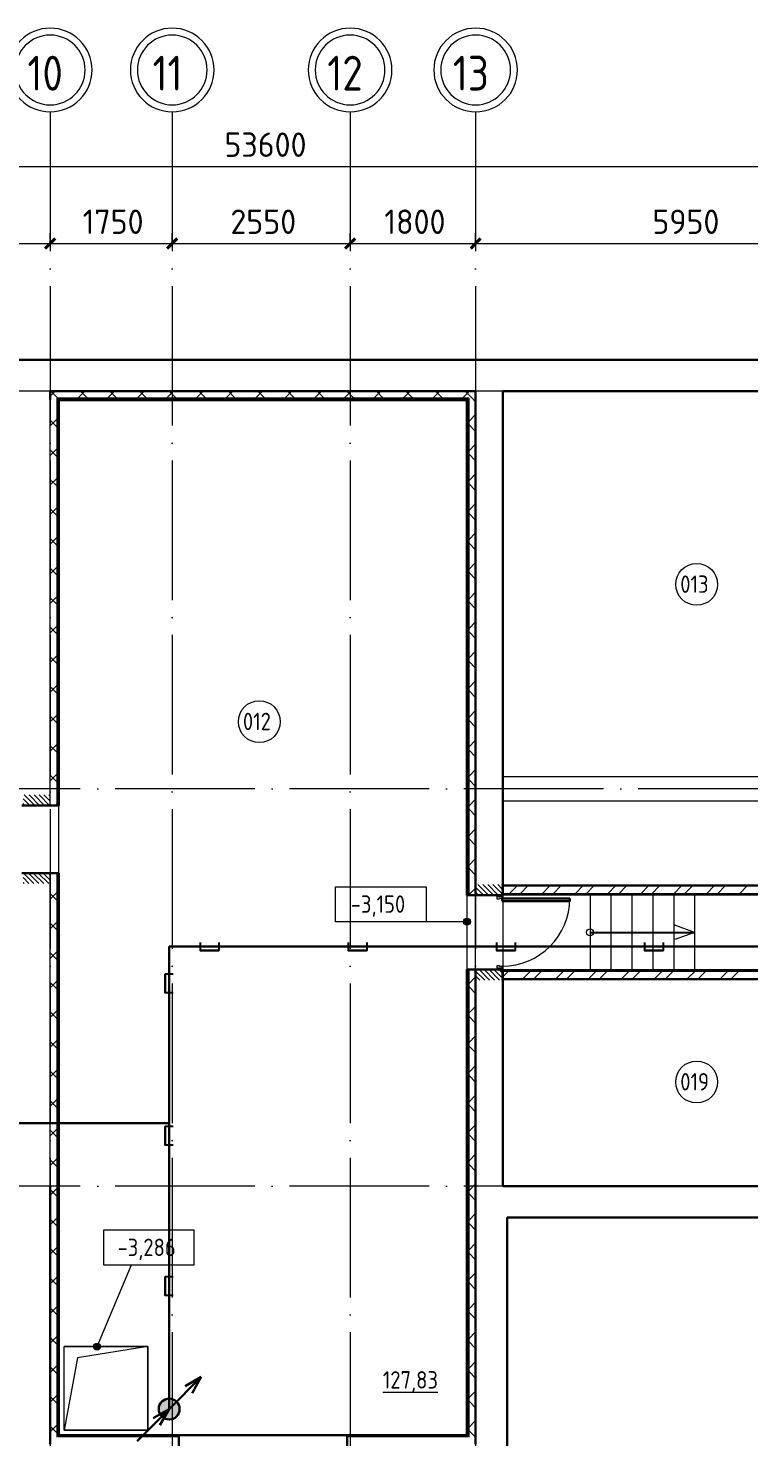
# Model space of a CAD drawing. Header units: millimetres. Extents: x -325553 to 627452, y -28539 to 738858.
# Drawn here: x -208436 to -198103, y 643679 to 663878 of the extents above; entities that cross this region are included whole.
import ezdxf

# ---------------------------------------------------------------- set-up
doc = ezdxf.new("R2010")
doc.units = ezdxf.units.MM
for name, pattern in [('ADSK_Линия сетки', [25, 20, -2.5, 0, -2.5]), ('ADSK_Сверху', [450, 300, -150]), ('ADSK_Штриховая_ш2 п1_5', [4.5, 3, -1.5])]:
    doc.linetypes.add(name, pattern=pattern)
for name, color, linetype, lineweight in [('Provodka', 151, 'Continuous', 30), ('RC-Линии_связи-Адресные', 5, 'Continuous', 30), ('Аннотация', 7, 'Continuous', 18), ('Двери', 252, 'Continuous', 9), ('Лестницы', 252, 'Continuous', 9), ('Линии', 7, 'Continuous', 9), ('Марки помещений', 252, 'Continuous', 20), ('Ограждение', 252, 'Continuous', 9), ('Оси', 252, 'Continuous', 9), ('Отметки', 7, 'Continuous', 9), ('Перекрытие', 252, 'Continuous', 18), ('Размеры', 7, 'Continuous', 9), ('Стены наружные', 7, 'Continuous', 18), ('Стены штриховка', 7, 'Continuous', 9)]:
    doc.layers.add(name, color=color, linetype=linetype, lineweight=lineweight)
doc.layers.add('Узлы', color=7, linetype='Continuous')
doc.styles.add('GOST Common', font='', dxfattribs={"width": 0.9, "height": 500})
doc.styles.add('GOST Common_1', font='', dxfattribs={"height": 250})
doc.styles.add('GOST Common_2', font='', dxfattribs={"width": 0.9, "height": 250})
doc.styles.get('GOST Common').set_extended_font_data('GOST type B')
doc.styles.get('GOST Common_1').set_extended_font_data('GOST type B')
doc.styles.get('GOST Common_2').set_extended_font_data('GOST type B')
pattern_1 = [(0, (-223692.16, 27587), (0, 600), []), (90, (-223692.16, 27587), (-600, 4e-14), [])]
pattern_2 = [(0, (-204731, -798.36), (0, 600), []), (90, (-204731, -798.36), (-600, 4e-14), [])]

# ---------------------------------------------------------------- blocks, each defined once
blk = doc.blocks.new('подвал')
at = {"layer": 'Двери', "lineweight": 18, "true_color": 0x636466}
h = blk.add_hatch(dxfattribs=at)
h.set_pattern_fill('FP_1', color=251, angle=90, style=0, pattern_type=2)
h.set_pattern_definition([(135, (-207511.95, 19536.906), (-35.3553, -35.3553), [])])
h.paths.add_polyline_path([(-207317, 18902), (-207317, 19052), (-207707, 19052), (-207707, 18902)])
h.paths.add_polyline_path([(-207707, 20022), (-207317, 20022), (-207317, 20172), (-207707, 20172)])
h = blk.add_hatch(dxfattribs=at)
h.set_pattern_fill('FP_1', color=251, angle=-90, style=0, pattern_type=2)
h.set_pattern_definition([(315, (-201026.95, 18201.907), (35.3553, 35.3553), [])])
h.paths.add_polyline_path([(-201217, 17517), (-200837, 17517), (-200837, 17667), (-201217, 17667)])
h.paths.add_polyline_path([(-201217, 18737), (-200837, 18737), (-200837, 18887), (-201217, 18887)])
at = {"layer": 'Ограждение', "true_color": 0x636466}
h = blk.add_hatch(dxfattribs=at)
h.set_pattern_fill('FP_27', color=251, style=0, pattern_type=2)
h.set_pattern_definition(pattern_1)
h.paths.add_polyline_path([(-207182, 25827), (-201352, 25827), (-201342, 25837), (-207192, 25837)])
h = blk.add_hatch(dxfattribs=at)
h.set_pattern_fill('FP_27', color=251, style=0, pattern_type=2)
h.set_pattern_definition(pattern_1)
h.paths.add_polyline_path([(-207182, 20037), (-207182, 25827), (-207192, 25837), (-207192, 20037)])
h = blk.add_hatch(dxfattribs=at)
h.set_pattern_fill('FP_27', color=251, style=0, pattern_type=2)
h.set_pattern_definition(pattern_1)
h.paths.add_polyline_path([(-201342, 18752), (-201342, 25837), (-201352, 25827), (-201352, 18752)])
h = blk.add_hatch(dxfattribs=at)
h.set_pattern_fill('FP_29', color=251, style=0, pattern_type=2)
h.set_pattern_definition(pattern_2)
h.paths.add_polyline_path([(-207192, 10987), (-207182, 10997), (-207182, 19037), (-207192, 19037), (-207192, 14079)])
h = blk.add_hatch(dxfattribs=at)
h.set_pattern_fill('FP_22', color=251, style=0, pattern_type=2)
h.set_pattern_definition(pattern_2)
h.paths.add_polyline_path([(-201342, 10987), (-201342, 17652), (-201352, 17652), (-201352, 10997)])
h = blk.add_hatch(dxfattribs=at)
h.set_pattern_fill('FP_28', color=251, style=0, pattern_type=2)
h.set_pattern_definition(pattern_2)
h.paths.add_polyline_path([(-201342, 10987), (-201352, 10997), (-207182, 10997), (-207192, 10987), (-203057, 10987)])
at = {"layer": 'Отметки', "true_color": 0x636466}
h = blk.add_hatch(color=251, dxfattribs=at)
edge = h.paths.add_edge_path()
edge.add_arc((-201342, 18355), 50, 0, 360)
h = blk.add_hatch(color=251, dxfattribs=at)
edge = h.paths.add_edge_path()
edge.add_arc((-206645, 12262), 50, 0, 360)
at = {"color": 251, "lineweight": 18, "true_color": 0x636466}
for p, q in [((-207117, 11062), (-207117, 12262)), ((-207117, 12262), (-205917, 12262)), ((-205917, 12262), (-206924, 12102)), ((-205917, 12262), (-205917, 11062)), ((-206924, 12102), (-207117, 11062)), ((-205917, 11062), (-207117, 11062))]:
    blk.add_line(p, q, dxfattribs=at)
at = {"layer": 'Аннотация', "color": 251, "lineweight": 20, "true_color": 0x636466}
for p, q in [((-203228, 18355), (-203228, 18855)), ((-203228, 18855), (-201928, 18855)), ((-201928, 18855), (-201928, 18355)), ((-201928, 18355), (-203228, 18355)), ((-198077, 18202), (-198359, 18305)), ((-198077, 18202), (-198359, 18099))]:
    blk.add_line(p, q, dxfattribs=at)
at = {"layer": 'Аннотация', "color": 251, "lineweight": 20, "true_color": 0x636466, "extrusion": (0, 0, -1)}
for p, q in [((-205251, 13933), (-206551, 13933)), ((-206551, 13933), (-206551, 13433)), ((-205251, 13433), (-205251, 13933)), ((-206551, 13433), (-205251, 13433))]:
    blk.add_line(p, q, dxfattribs=at)
at = {"layer": 'Аннотация', "color": 251, "lineweight": 20, "true_color": 0x636466}
blk.add_circle((-199577, 18202), 50, dxfattribs=at)
at = {"layer": 'Двери', "color": 251, "linetype": 'ADSK_Штриховая_ш2 п1_5', "true_color": 0x636466}
for p, q in [((-207707, 20022), (-207317, 20022)), ((-207317, 20022), (-207317, 20172)), ((-207317, 19052), (-207707, 19052)), ((-207317, 18902), (-207317, 19052)), ((-201217, 18887), (-201217, 18737)), ((-200837, 18737), (-200837, 18887)), ((-201217, 18737), (-200837, 18737)), ((-200837, 17667), (-201217, 17667)), ((-201217, 17667), (-201217, 17517)), ((-200837, 17517), (-200837, 17667))]:
    blk.add_line(p, q, dxfattribs=at)
at = {"layer": 'Двери', "color": 251, "true_color": 0x636466}
for p, q in [((-200907, 18737), (-200837, 18737)), ((-200907, 18717), (-200907, 18737)), ((-200907, 18677), (-200907, 18717)), ((-200907, 18717), (-200837, 18717)), ((-200837, 18717), (-200907, 18717)), ((-200877, 18677), (-200907, 18677)), ((-200877, 18687), (-200877, 18677)), ((-200837, 18687), (-200877, 18687)), ((-200837, 18737), (-200837, 18717)), ((-200837, 18717), (-200837, 18687)), ((-200907, 17727), (-200877, 17727)), ((-200907, 17687), (-200907, 17727)), ((-200837, 17687), (-200907, 17687)), ((-200907, 17667), (-200907, 17687)), ((-200907, 17687), (-200837, 17687)), ((-200837, 17667), (-200907, 17667)), ((-200877, 17727), (-200877, 17717)), ((-200877, 17717), (-200837, 17717)), ((-200837, 17717), (-200837, 17687)), ((-200837, 17687), (-200837, 17667))]:
    blk.add_line(p, q, dxfattribs=at)
at = {"layer": 'Двери', "color": 251, "lineweight": 30, "true_color": 0x636466}
for p, q in [((-200837, 18687), (-199867, 18687)), ((-200837, 18647), (-200837, 18687)), ((-199867, 18647), (-200837, 18647)), ((-199867, 18687), (-199867, 18647))]:
    blk.add_line(p, q, dxfattribs=at)
at = {"layer": 'Двери', "color": 251, "true_color": 0x636466}
blk.add_arc((-200837, 18687), 970, 270, 0, dxfattribs=at)
at = {"layer": 'Лестницы', "color": 251, "true_color": 0x636466}
for p, q in [((-199577, 18737), (-199577, 17667)), ((-199577, 18737), (-199577, 17667)), ((-199277, 18737), (-199277, 17667)), ((-199277, 18737), (-199277, 17667)), ((-198977, 18737), (-198977, 17667)), ((-198977, 18737), (-198977, 17667)), ((-198677, 18737), (-198677, 17667)), ((-198677, 18737), (-198677, 17667)), ((-198377, 18737), (-198377, 17667)), ((-198377, 18737), (-198377, 17667)), ((-198077, 18737), (-198077, 17667))]:
    blk.add_line(p, q, dxfattribs=at)
at = {"layer": 'Линии', "color": 251, "linetype": 'ADSK_Сверху', "ltscale": 100, "true_color": 0x636466}
for p, q in [((-200827, 20437), (-180362, 20437)), ((-200827, 20087), (-180362, 20087))]:
    blk.add_line(p, q, dxfattribs=at)
at = {"layer": 'Марки помещений', "color": 251, "true_color": 0x636466}
for centre in [(-198048, 23192), (-204319, 21223), (-198048, 16056)]:
    blk.add_circle(centre, 300, dxfattribs=at)
at = {"layer": 'Ограждение', "color": 251, "true_color": 0x636466}
for p, q in [((-207182, 25827), (-207192, 25837)), ((-207192, 25837), (-207182, 25827)), ((-207182, 25827), (-201352, 25827)), ((-207182, 20037), (-207182, 25827)), ((-201342, 25837), (-201352, 25827)), ((-201352, 25827), (-201342, 25837)), ((-201352, 25827), (-201352, 18752)), ((-207182, 20037), (-207192, 20037)), ((-207192, 19037), (-207182, 19037)), ((-207182, 10997), (-207182, 19037)), ((-201342, 18752), (-201352, 18752)), ((-201352, 17652), (-201342, 17652)), ((-201352, 17652), (-201352, 10997)), ((-207192, 10987), (-207182, 10997)), ((-207182, 10997), (-207192, 10987)), ((-201352, 10997), (-207182, 10997)), ((-201342, 10987), (-201352, 10997)), ((-201352, 10997), (-201342, 10987))]:
    blk.add_line(p, q, dxfattribs=at)
at = {"layer": 'Оси', "color": 251, "linetype": 'ADSK_Линия сетки', "ltscale": 100, "true_color": 0x636466}
for p, q in [((-207317, 29968), (-207317, -28468)), ((-205567, 29968), (-205567, -28468)), ((-203017, 29968), (-203017, -28468)), ((-201217, 29968), (-201217, -28468)), ((-174384, 25962), (-244528, 25962)), ((-174384, 20262), (-244528, 20262)), ((-174384, 14562), (-244528, 14562))]:
    blk.add_line(p, q, dxfattribs=at)
at = {"layer": 'Оси', "color": 251, "lineweight": 20, "true_color": 0x636466}
for centre, radius, start, end in [((-207317, 30568), 600, 0, 180), ((-205567, 30568), 600, 0, 180), ((-203017, 30568), 600, 0, 180), ((-201217, 30568), 600, 0, 180), ((-207317, 30568), 500, 0, 180), ((-205567, 30568), 500, 0, 180), ((-203017, 30568), 500, 0, 180), ((-201217, 30568), 500, 0, 180), ((-207317, 30568), 600, 180, 0), ((-207317, 30568), 500, 180, 0), ((-205567, 30568), 600, 180, 0), ((-205567, 30568), 500, 180, 0), ((-203017, 30568), 600, 180, 0), ((-203017, 30568), 500, 180, 0), ((-201217, 30568), 600, 180, 0), ((-201217, 30568), 500, 180, 0)]:
    blk.add_arc(centre, radius, start, end, dxfattribs=at)
at = {"layer": 'Отметки', "color": 251, "lineweight": 20, "true_color": 0x636466}
for p, q in [((-202050, 18355), (-202578, 18355)), ((-201342, 18355), (-202050, 18355)), ((-206645, 12262), (-206152, 13433)), ((-206152, 13433), (-205901, 13433))]:
    blk.add_line(p, q, dxfattribs=at)
at = {"layer": 'Отметки', "color": 251, "true_color": 0x636466}
for centre in [(-201342, 18355), (-206645, 12262)]:
    blk.add_circle(centre, 50, dxfattribs=at)
at = {"layer": 'Перекрытие', "color": 251, "true_color": 0x636466}
for p, q in [((-207192, 19052), (-207192, 20022)), ((-201342, 18737), (-201342, 17667)), ((-198077, 18737), (-198077, 17667)), ((-207117, 11062), (-207117, 12262)), ((-205917, 12262), (-207117, 12262)), ((-205917, 11062), (-205917, 12262)), ((-207117, 11062), (-205917, 11062))]:
    blk.add_line(p, q, dxfattribs=at)
at = {"layer": 'Размеры', "color": 251, "lineweight": 20, "true_color": 0x636466}
for p, q in [((-231217, 29184), (-177317, 29184)), ((-213217, 28080), (-207317, 28080)), ((-207317, 28080), (-207317, 28230)), ((-207317, 28080), (-207317, 28230)), ((-207317, 28080), (-207317, 28030)), ((-207317, 28080), (-205567, 28080)), ((-207317, 28080), (-207317, 28030)), ((-205567, 28080), (-205567, 28230)), ((-205567, 28080), (-205567, 28230)), ((-205567, 28080), (-205567, 28030)), ((-205567, 28080), (-203017, 28080)), ((-205567, 28080), (-205567, 28030)), ((-203017, 28080), (-203017, 28230)), ((-203017, 28080), (-203017, 28230)), ((-203017, 28080), (-203017, 28030)), ((-203017, 28080), (-201217, 28080)), ((-203017, 28080), (-203017, 28030)), ((-201217, 28080), (-201217, 28230)), ((-201217, 28080), (-201217, 28230)), ((-201217, 28080), (-201217, 28030)), ((-201217, 28080), (-195267, 28080)), ((-201217, 28080), (-201217, 28030))]:
    blk.add_line(p, q, dxfattribs=at)
at = {"layer": 'Размеры', "color": 251, "lineweight": 40, "true_color": 0x636466}
for p, q in [((-207317, 28080), (-207388, 28009)), ((-207317, 28080), (-207388, 28009)), ((-207317, 28080), (-207246, 28151)), ((-207317, 28080), (-207246, 28151)), ((-205567, 28080), (-205638, 28009)), ((-205567, 28080), (-205638, 28009)), ((-205567, 28080), (-205496, 28151)), ((-205567, 28080), (-205496, 28151)), ((-203017, 28080), (-203088, 28009)), ((-203017, 28080), (-203088, 28009)), ((-203017, 28080), (-202946, 28151)), ((-203017, 28080), (-202946, 28151)), ((-201217, 28080), (-201288, 28009)), ((-201217, 28080), (-201288, 28009)), ((-201217, 28080), (-201146, 28151)), ((-201217, 28080), (-201146, 28151))]:
    blk.add_line(p, q, dxfattribs=at)
at = {"layer": 'Стены наружные', "color": 251, "lineweight": 30, "true_color": 0x636466}
for p, q in [((-177017, 26412), (-231517, 26412)), ((-207317, 25962), (-201217, 25962)), ((-201217, 25962), (-207317, 25962)), ((-207317, 25962), (-207317, 25837)), ((-201217, 18737), (-201217, 25962)), ((-200827, 25962), (-185477, 25962)), ((-200827, 18737), (-200827, 25962)), ((-207192, 25837), (-201342, 25837)), ((-207192, 20022), (-207192, 25837)), ((-201342, 25837), (-201342, 18737)), ((-207722, 20022), (-207192, 20022)), ((-207192, 19052), (-207722, 19052)), ((-207192, 10987), (-207192, 19052)), ((-191337, 18872), (-200827, 18872)), ((-201342, 18737), (-200837, 18737)), ((-200837, 18737), (-200827, 18737)), ((-200827, 18752), (-191337, 18752)), ((-200837, 17667), (-201342, 17667)), ((-201342, 17667), (-201342, 10987)), ((-201217, 17667), (-201217, 10862)), ((-200827, 17667), (-200837, 17667)), ((-200827, 14562), (-200827, 17667)), ((-190267, 17652), (-200827, 17652)), ((-200827, 17532), (-190267, 17532)), ((-207317, 10862), (-207317, 14562)), ((-184837, 14562), (-200827, 14562)), ((-200767, 10412), (-200767, 14112)), ((-184837, 14112), (-200767, 14112)), ((-205472, 10987), (-207192, 10987)), ((-205472, -5788), (-205472, 10987)), ((-201342, 10987), (-203057, 10987)), ((-203057, 10987), (-203057, -5788))]:
    blk.add_line(p, q, dxfattribs=at)
at = {"layer": 'Стены наружные', "color": 251, "linetype": 'Continuous', "lineweight": 9, "true_color": 0x636466}
for p, q in [((-207317, 25890), (-207245, 25962)), ((-207317, 25890), (-207245, 25962)), ((-207208, 25862), (-207308, 25962)), ((-207208, 25862), (-207308, 25962)), ((-206921, 25862), (-206821, 25962)), ((-206921, 25862), (-206821, 25962)), ((-206784, 25862), (-206884, 25962)), ((-206784, 25862), (-206884, 25962)), ((-206496, 25862), (-206396, 25962)), ((-206496, 25862), (-206396, 25962)), ((-206360, 25862), (-206460, 25962)), ((-206360, 25862), (-206460, 25962)), ((-206072, 25862), (-205972, 25962)), ((-206072, 25862), (-205972, 25962)), ((-205935, 25862), (-206035, 25962)), ((-205935, 25862), (-206035, 25962)), ((-205648, 25862), (-205548, 25962)), ((-205648, 25862), (-205548, 25962)), ((-205511, 25862), (-205611, 25962)), ((-205511, 25862), (-205611, 25962)), ((-205224, 25862), (-205124, 25962)), ((-205224, 25862), (-205124, 25962)), ((-205087, 25862), (-205187, 25962)), ((-205087, 25862), (-205187, 25962)), ((-204799, 25862), (-204699, 25962)), ((-204799, 25862), (-204699, 25962)), ((-204663, 25862), (-204763, 25962)), ((-204663, 25862), (-204763, 25962)), ((-204375, 25862), (-204275, 25962)), ((-204375, 25862), (-204275, 25962)), ((-204238, 25862), (-204338, 25962)), ((-204238, 25862), (-204338, 25962)), ((-203951, 25862), (-203851, 25962)), ((-203951, 25862), (-203851, 25962)), ((-203814, 25862), (-203914, 25962)), ((-203814, 25862), (-203914, 25962)), ((-203527, 25862), (-203427, 25962)), ((-203527, 25862), (-203427, 25962)), ((-203390, 25862), (-203490, 25962)), ((-203390, 25862), (-203490, 25962)), ((-203102, 25862), (-203002, 25962)), ((-203102, 25862), (-203002, 25962)), ((-202966, 25862), (-203066, 25962)), ((-202966, 25862), (-203066, 25962)), ((-202678, 25862), (-202578, 25962)), ((-202678, 25862), (-202578, 25962)), ((-202541, 25862), (-202641, 25962)), ((-202541, 25862), (-202641, 25962)), ((-202254, 25862), (-202154, 25962)), ((-202254, 25862), (-202154, 25962)), ((-202117, 25862), (-202217, 25962)), ((-202117, 25862), (-202217, 25962)), ((-201829, 25862), (-201729, 25962)), ((-201829, 25862), (-201729, 25962)), ((-201693, 25862), (-201793, 25962)), ((-201693, 25862), (-201793, 25962)), ((-201405, 25862), (-201305, 25962)), ((-201405, 25862), (-201305, 25962)), ((-201268, 25862), (-201368, 25962)), ((-201268, 25862), (-201368, 25962)), ((-201217, 25810), (-201268, 25862)), ((-201217, 25810), (-201268, 25862)), ((-207194, 25814), (-207192, 25814)), ((-207194, 25709), (-207192, 25709)), ((-207155, 25839), (-207155, 25837)), ((-207050, 25839), (-207050, 25837)), ((-206945, 25839), (-206945, 25837)), ((-206840, 25839), (-206840, 25837)), ((-206735, 25839), (-206735, 25837)), ((-206630, 25839), (-206630, 25837)), ((-206525, 25839), (-206525, 25837)), ((-206420, 25839), (-206420, 25837)), ((-206315, 25839), (-206315, 25837)), ((-206210, 25839), (-206210, 25837)), ((-206105, 25839), (-206105, 25837)), ((-206000, 25839), (-206000, 25837)), ((-205895, 25839), (-205895, 25837)), ((-205790, 25839), (-205790, 25837)), ((-205685, 25839), (-205685, 25837)), ((-205580, 25839), (-205580, 25837)), ((-205475, 25839), (-205475, 25837)), ((-205370, 25839), (-205370, 25837)), ((-205265, 25839), (-205265, 25837)), ((-205160, 25839), (-205160, 25837)), ((-205055, 25839), (-205055, 25837)), ((-204950, 25839), (-204950, 25837)), ((-204845, 25839), (-204845, 25837)), ((-204740, 25839), (-204740, 25837)), ((-204635, 25839), (-204635, 25837)), ((-204530, 25839), (-204530, 25837)), ((-204425, 25839), (-204425, 25837)), ((-204320, 25839), (-204320, 25837)), ((-204215, 25839), (-204215, 25837)), ((-204110, 25839), (-204110, 25837)), ((-204005, 25839), (-204005, 25837)), ((-203900, 25839), (-203900, 25837)), ((-203795, 25839), (-203795, 25837)), ((-203690, 25839), (-203690, 25837)), ((-203585, 25839), (-203585, 25837)), ((-203480, 25839), (-203480, 25837)), ((-203375, 25839), (-203375, 25837)), ((-203270, 25839), (-203270, 25837)), ((-203165, 25839), (-203165, 25837)), ((-203060, 25839), (-203060, 25837)), ((-202955, 25839), (-202955, 25837)), ((-202850, 25839), (-202850, 25837)), ((-202745, 25839), (-202745, 25837)), ((-202640, 25839), (-202640, 25837)), ((-202535, 25839), (-202535, 25837)), ((-202430, 25839), (-202430, 25837)), ((-202325, 25839), (-202325, 25837)), ((-202220, 25839), (-202220, 25837)), ((-202115, 25839), (-202115, 25837)), ((-202010, 25839), (-202010, 25837)), ((-201905, 25839), (-201905, 25837)), ((-201800, 25839), (-201800, 25837)), ((-201695, 25839), (-201695, 25837)), ((-201590, 25839), (-201590, 25837)), ((-201485, 25839), (-201485, 25837)), ((-201380, 25839), (-201380, 25837)), ((-201340, 25752), (-201342, 25752)), ((-207317, 25466), (-207217, 25566)), ((-207317, 25466), (-207217, 25566)), ((-207217, 25446), (-207317, 25546)), ((-207217, 25446), (-207317, 25546)), ((-207194, 25604), (-207192, 25604)), ((-207194, 25499), (-207192, 25499)), ((-201340, 25647), (-201342, 25647)), ((-201340, 25542), (-201342, 25542)), ((-201317, 25526), (-201217, 25626)), ((-201317, 25526), (-201217, 25626)), ((-201217, 25386), (-201317, 25486)), ((-201217, 25386), (-201317, 25486)), ((-207194, 25394), (-207192, 25394)), ((-207194, 25289), (-207192, 25289)), ((-201340, 25437), (-201342, 25437)), ((-201340, 25332), (-201342, 25332)), ((-207317, 25041), (-207217, 25141)), ((-207317, 25041), (-207217, 25141)), ((-207217, 25022), (-207317, 25122)), ((-207217, 25022), (-207317, 25122)), ((-207194, 25184), (-207192, 25184)), ((-207194, 25079), (-207192, 25079)), ((-201340, 25227), (-201342, 25227)), ((-201340, 25122), (-201342, 25122)), ((-201317, 25102), (-201217, 25202)), ((-201317, 25102), (-201217, 25202)), ((-201217, 24962), (-201317, 25062)), ((-201217, 24962), (-201317, 25062)), ((-207194, 24974), (-207192, 24974)), ((-207194, 24869), (-207192, 24869)), ((-201340, 25017), (-201342, 25017)), ((-201340, 24912), (-201342, 24912)), ((-207317, 24617), (-207217, 24717)), ((-207317, 24617), (-207217, 24717)), ((-207217, 24598), (-207317, 24698)), ((-207217, 24598), (-207317, 24698)), ((-207194, 24764), (-207192, 24764)), ((-207194, 24659), (-207192, 24659)), ((-201340, 24807), (-201342, 24807)), ((-201340, 24702), (-201342, 24702)), ((-201317, 24677), (-201217, 24777)), ((-201317, 24677), (-201217, 24777)), ((-207194, 24554), (-207192, 24554)), ((-207194, 24449), (-207192, 24449)), ((-201340, 24597), (-201342, 24597)), ((-201340, 24492), (-201342, 24492)), ((-201217, 24538), (-201317, 24638)), ((-201217, 24538), (-201317, 24638)), ((-207317, 24193), (-207217, 24293)), ((-207317, 24193), (-207217, 24293)), ((-207217, 24174), (-207317, 24274)), ((-207217, 24174), (-207317, 24274)), ((-207194, 24344), (-207192, 24344)), ((-201340, 24387), (-201342, 24387)), ((-201340, 24282), (-201342, 24282)), ((-201317, 24253), (-201217, 24353)), ((-201317, 24253), (-201217, 24353)), ((-207194, 24239), (-207192, 24239)), ((-207194, 24134), (-207192, 24134)), ((-201340, 24177), (-201342, 24177)), ((-201340, 24072), (-201342, 24072)), ((-201217, 24113), (-201317, 24213)), ((-201217, 24113), (-201317, 24213)), ((-207317, 23769), (-207217, 23869)), ((-207317, 23769), (-207217, 23869)), ((-207217, 23749), (-207317, 23849)), ((-207217, 23749), (-207317, 23849)), ((-207194, 24029), (-207192, 24029)), ((-207194, 23924), (-207192, 23924)), ((-201340, 23967), (-201342, 23967)), ((-201340, 23862), (-201342, 23862)), ((-201317, 23829), (-201217, 23929)), ((-201317, 23829), (-201217, 23929)), ((-207194, 23819), (-207192, 23819)), ((-207194, 23714), (-207192, 23714)), ((-201340, 23757), (-201342, 23757)), ((-201340, 23652), (-201342, 23652)), ((-201217, 23689), (-201317, 23789)), ((-201217, 23689), (-201317, 23789)), ((-207317, 23344), (-207217, 23444)), ((-207317, 23344), (-207217, 23444)), ((-207194, 23609), (-207192, 23609)), ((-207194, 23504), (-207192, 23504)), ((-201340, 23547), (-201342, 23547)), ((-201340, 23442), (-201342, 23442)), ((-201317, 23405), (-201217, 23505)), ((-201317, 23405), (-201217, 23505)), ((-207217, 23325), (-207317, 23425)), ((-207217, 23325), (-207317, 23425)), ((-207194, 23399), (-207192, 23399)), ((-207194, 23294), (-207192, 23294)), ((-201340, 23337), (-201342, 23337)), ((-201340, 23232), (-201342, 23232)), ((-201217, 23265), (-201317, 23365)), ((-201217, 23265), (-201317, 23365)), ((-207194, 23189), (-207192, 23189)), ((-207194, 23084), (-207192, 23084)), ((-201340, 23127), (-201342, 23127)), ((-201317, 22980), (-201217, 23080)), ((-201317, 22980), (-201217, 23080)), ((-207317, 22920), (-207217, 23020)), ((-207317, 22920), (-207217, 23020)), ((-207217, 22901), (-207317, 23001)), ((-207217, 22901), (-207317, 23001)), ((-207194, 22979), (-207192, 22979)), ((-207194, 22874), (-207192, 22874)), ((-201340, 23022), (-201342, 23022)), ((-201340, 22917), (-201342, 22917)), ((-201217, 22841), (-201317, 22941)), ((-201217, 22841), (-201317, 22941)), ((-207194, 22769), (-207192, 22769)), ((-207194, 22664), (-207192, 22664)), ((-201340, 22812), (-201342, 22812)), ((-201340, 22707), (-201342, 22707)), ((-201317, 22556), (-201217, 22656)), ((-201317, 22556), (-201217, 22656)), ((-207317, 22496), (-207217, 22596)), ((-207317, 22496), (-207217, 22596)), ((-207217, 22477), (-207317, 22577)), ((-207217, 22477), (-207317, 22577)), ((-207194, 22559), (-207192, 22559)), ((-207194, 22454), (-207192, 22454)), ((-201340, 22602), (-201342, 22602)), ((-201340, 22497), (-201342, 22497)), ((-201217, 22416), (-201317, 22516)), ((-201217, 22416), (-201317, 22516)), ((-207194, 22349), (-207192, 22349)), ((-207194, 22244), (-207192, 22244)), ((-201340, 22392), (-201342, 22392)), ((-201340, 22287), (-201342, 22287)), ((-201317, 22132), (-201217, 22232)), ((-201317, 22132), (-201217, 22232)), ((-207317, 22072), (-207217, 22172)), ((-207317, 22072), (-207217, 22172)), ((-207217, 22052), (-207317, 22152)), ((-207217, 22052), (-207317, 22152)), ((-207194, 22139), (-207192, 22139)), ((-207194, 22034), (-207192, 22034)), ((-201340, 22182), (-201342, 22182)), ((-201340, 22077), (-201342, 22077)), ((-201217, 21992), (-201317, 22092)), ((-201217, 21992), (-201317, 22092)), ((-207194, 21929), (-207192, 21929)), ((-207194, 21824), (-207192, 21824)), ((-201340, 21972), (-201342, 21972)), ((-201340, 21867), (-201342, 21867)), ((-207317, 21647), (-207217, 21747)), ((-207317, 21647), (-207217, 21747)), ((-207217, 21628), (-207317, 21728)), ((-207217, 21628), (-207317, 21728)), ((-207194, 21719), (-207192, 21719)), ((-207194, 21614), (-207192, 21614)), ((-201340, 21762), (-201342, 21762)), ((-201340, 21657), (-201342, 21657)), ((-201317, 21708), (-201217, 21808)), ((-201317, 21708), (-201217, 21808)), ((-201217, 21568), (-201317, 21668)), ((-201217, 21568), (-201317, 21668)), ((-207194, 21509), (-207192, 21509)), ((-201340, 21552), (-201342, 21552)), ((-201340, 21447), (-201342, 21447)), ((-207317, 21223), (-207217, 21323)), ((-207317, 21223), (-207217, 21323)), ((-207217, 21204), (-207317, 21304)), ((-207217, 21204), (-207317, 21304)), ((-207194, 21404), (-207192, 21404)), ((-207194, 21299), (-207192, 21299)), ((-201340, 21342), (-201342, 21342)), ((-201340, 21237), (-201342, 21237)), ((-201317, 21283), (-201217, 21383)), ((-201317, 21283), (-201217, 21383)), ((-201217, 21143), (-201317, 21243)), ((-201217, 21143), (-201317, 21243)), ((-207194, 21194), (-207192, 21194)), ((-207194, 21089), (-207192, 21089)), ((-201340, 21132), (-201342, 21132)), ((-201340, 21027), (-201342, 21027)), ((-207317, 20799), (-207217, 20899)), ((-207317, 20799), (-207217, 20899)), ((-207217, 20779), (-207317, 20879)), ((-207217, 20779), (-207317, 20879)), ((-207194, 20984), (-207192, 20984)), ((-207194, 20879), (-207192, 20879)), ((-201340, 20922), (-201342, 20922)), ((-201340, 20817), (-201342, 20817)), ((-201317, 20859), (-201217, 20959)), ((-201317, 20859), (-201217, 20959)), ((-201217, 20719), (-201317, 20819)), ((-201217, 20719), (-201317, 20819)), ((-207194, 20774), (-207192, 20774)), ((-207194, 20669), (-207192, 20669)), ((-201340, 20712), (-201342, 20712)), ((-201340, 20607), (-201342, 20607)), ((-207317, 20374), (-207217, 20474)), ((-207317, 20374), (-207217, 20474)), ((-207217, 20355), (-207317, 20455)), ((-207217, 20355), (-207317, 20455)), ((-207194, 20564), (-207192, 20564)), ((-207194, 20459), (-207192, 20459)), ((-201340, 20502), (-201342, 20502)), ((-201317, 20435), (-201217, 20535)), ((-201317, 20435), (-201217, 20535)), ((-207194, 20354), (-207192, 20354)), ((-207194, 20249), (-207192, 20249)), ((-201340, 20397), (-201342, 20397)), ((-201340, 20292), (-201342, 20292)), ((-201217, 20295), (-201317, 20395)), ((-201217, 20295), (-201317, 20395)), ((-207308, 20022), (-207317, 20031)), ((-207308, 20022), (-207317, 20031)), ((-207245, 20022), (-207217, 20050)), ((-207245, 20022), (-207217, 20050)), ((-207194, 20144), (-207192, 20144)), ((-207194, 20039), (-207192, 20039)), ((-201340, 20187), (-201342, 20187)), ((-201340, 20082), (-201342, 20082)), ((-201317, 20010), (-201217, 20110)), ((-201317, 20010), (-201217, 20110)), ((-201340, 19977), (-201342, 19977)), ((-201340, 19872), (-201342, 19872)), ((-201217, 19871), (-201317, 19971)), ((-201217, 19871), (-201317, 19971)), ((-201340, 19767), (-201342, 19767)), ((-201340, 19662), (-201342, 19662)), ((-201317, 19586), (-201217, 19686)), ((-201317, 19586), (-201217, 19686)), ((-201340, 19557), (-201342, 19557)), ((-201340, 19452), (-201342, 19452)), ((-201217, 19446), (-201317, 19546)), ((-201217, 19446), (-201317, 19546)), ((-201340, 19347), (-201342, 19347)), ((-201340, 19242), (-201342, 19242)), ((-201317, 19162), (-201217, 19262)), ((-201317, 19162), (-201217, 19262)), ((-207194, 18989), (-207192, 18989)), ((-201340, 19137), (-201342, 19137)), ((-201340, 19032), (-201342, 19032)), ((-201217, 19022), (-201317, 19122)), ((-201217, 19022), (-201317, 19122)), ((-207194, 18884), (-207192, 18884)), ((-201340, 18927), (-201342, 18927)), ((-201340, 18822), (-201342, 18822)), ((-201317, 18738), (-201217, 18838)), ((-201317, 18738), (-201217, 18838)), ((-200739, 18752), (-200619, 18872)), ((-200582, 18752), (-200462, 18872)), ((-200268, 18752), (-200148, 18872)), ((-200110, 18752), (-199990, 18872)), ((-199796, 18752), (-199676, 18872)), ((-199639, 18752), (-199519, 18872)), ((-199325, 18752), (-199205, 18872)), ((-199167, 18752), (-199047, 18872)), ((-198853, 18752), (-198733, 18872)), ((-198696, 18752), (-198576, 18872)), ((-198382, 18752), (-198262, 18872)), ((-198225, 18752), (-198105, 18872)), ((-197910, 18752), (-197790, 18872)), ((-197753, 18752), (-197633, 18872)), ((-197439, 18752), (-197319, 18872)), ((-207317, 18677), (-207217, 18777)), ((-207317, 18677), (-207217, 18777)), ((-207217, 18658), (-207317, 18758)), ((-207217, 18658), (-207317, 18758)), ((-207194, 18779), (-207192, 18779)), ((-207194, 18674), (-207192, 18674)), ((-207194, 18569), (-207192, 18569)), ((-207194, 18464), (-207192, 18464)), ((-207317, 18253), (-207217, 18353)), ((-207317, 18253), (-207217, 18353)), ((-207217, 18234), (-207317, 18334)), ((-207217, 18234), (-207317, 18334)), ((-207194, 18359), (-207192, 18359)), ((-207194, 18254), (-207192, 18254)), ((-207194, 18149), (-207192, 18149)), ((-207194, 18044), (-207192, 18044)), ((-207317, 17829), (-207217, 17929)), ((-207317, 17829), (-207217, 17929)), ((-207217, 17810), (-207317, 17910)), ((-207217, 17810), (-207317, 17910)), ((-207194, 17939), (-207192, 17939)), ((-207194, 17834), (-207192, 17834)), ((-207194, 17729), (-207192, 17729)), ((-207194, 17624), (-207192, 17624)), ((-200827, 17564), (-200739, 17652)), ((-200545, 17532), (-200425, 17652)), ((-200387, 17532), (-200267, 17652)), ((-200073, 17532), (-199953, 17652)), ((-199916, 17532), (-199796, 17652)), ((-199602, 17532), (-199482, 17652)), ((-199445, 17532), (-199325, 17652)), ((-199130, 17532), (-199010, 17652)), ((-198973, 17532), (-198853, 17652)), ((-198659, 17532), (-198539, 17652)), ((-198502, 17532), (-198382, 17652)), ((-198187, 17532), (-198067, 17652)), ((-198030, 17532), (-197910, 17652)), ((-197716, 17532), (-197596, 17652)), ((-197559, 17532), (-197439, 17652)), ((-207317, 17405), (-207217, 17505)), ((-207317, 17405), (-207217, 17505)), ((-207217, 17385), (-207317, 17485)), ((-207217, 17385), (-207317, 17485)), ((-207194, 17519), (-207192, 17519)), ((-207194, 17414), (-207192, 17414)), ((-201340, 17562), (-201342, 17562)), ((-201340, 17457), (-201342, 17457)), ((-201317, 17465), (-201217, 17565)), ((-201317, 17465), (-201217, 17565)), ((-201217, 17325), (-201317, 17425)), ((-201217, 17325), (-201317, 17425)), ((-207194, 17309), (-207192, 17309)), ((-207194, 17204), (-207192, 17204)), ((-201340, 17352), (-201342, 17352)), ((-201340, 17247), (-201342, 17247)), ((-207317, 16980), (-207217, 17080)), ((-207317, 16980), (-207217, 17080)), ((-207217, 16961), (-207317, 17061)), ((-207217, 16961), (-207317, 17061)), ((-207194, 17099), (-207192, 17099)), ((-207194, 16994), (-207192, 16994)), ((-201340, 17142), (-201342, 17142)), ((-201340, 17037), (-201342, 17037)), ((-201317, 17041), (-201217, 17141)), ((-201317, 17041), (-201217, 17141)), ((-201217, 16901), (-201317, 17001)), ((-201217, 16901), (-201317, 17001)), ((-207194, 16889), (-207192, 16889)), ((-207194, 16784), (-207192, 16784)), ((-201340, 16932), (-201342, 16932)), ((-201340, 16827), (-201342, 16827)), ((-207317, 16556), (-207217, 16656)), ((-207317, 16556), (-207217, 16656)), ((-207217, 16537), (-207317, 16637)), ((-207217, 16537), (-207317, 16637)), ((-207194, 16679), (-207192, 16679)), ((-207194, 16574), (-207192, 16574)), ((-201340, 16722), (-201342, 16722)), ((-201340, 16617), (-201342, 16617)), ((-201317, 16616), (-201217, 16716)), ((-201317, 16616), (-201217, 16716)), ((-201217, 16477), (-201317, 16577)), ((-201217, 16477), (-201317, 16577)), ((-207194, 16469), (-207192, 16469)), ((-207194, 16364), (-207192, 16364)), ((-201340, 16512), (-201342, 16512)), ((-201340, 16407), (-201342, 16407)), ((-207317, 16132), (-207217, 16232)), ((-207317, 16132), (-207217, 16232)), ((-207217, 16113), (-207317, 16213)), ((-207217, 16113), (-207317, 16213)), ((-207194, 16259), (-207192, 16259)), ((-201340, 16302), (-201342, 16302)), ((-201340, 16197), (-201342, 16197)), ((-201317, 16192), (-201217, 16292)), ((-201317, 16192), (-201217, 16292)), ((-207194, 16154), (-207192, 16154)), ((-207194, 16049), (-207192, 16049)), ((-201340, 16092), (-201342, 16092)), ((-201340, 15987), (-201342, 15987)), ((-201217, 16052), (-201317, 16152)), ((-201217, 16052), (-201317, 16152)), ((-207317, 15708), (-207217, 15808)), ((-207317, 15708), (-207217, 15808)), ((-207217, 15688), (-207317, 15788)), ((-207217, 15688), (-207317, 15788)), ((-207194, 15944), (-207192, 15944)), ((-207194, 15839), (-207192, 15839)), ((-201340, 15882), (-201342, 15882)), ((-201340, 15777), (-201342, 15777)), ((-201317, 15768), (-201217, 15868)), ((-201317, 15768), (-201217, 15868)), ((-207194, 15734), (-207192, 15734)), ((-207194, 15629), (-207192, 15629)), ((-201340, 15672), (-201342, 15672)), ((-201340, 15567), (-201342, 15567)), ((-201217, 15628), (-201317, 15728)), ((-201217, 15628), (-201317, 15728)), ((-207317, 15283), (-207217, 15383)), ((-207317, 15283), (-207217, 15383)), ((-207217, 15264), (-207317, 15364)), ((-207217, 15264), (-207317, 15364)), ((-207194, 15524), (-207192, 15524)), ((-207194, 15419), (-207192, 15419)), ((-201340, 15462), (-201342, 15462)), ((-201340, 15357), (-201342, 15357)), ((-201317, 15344), (-201217, 15444)), ((-201317, 15344), (-201217, 15444)), ((-207194, 15314), (-207192, 15314)), ((-207194, 15209), (-207192, 15209)), ((-201340, 15252), (-201342, 15252)), ((-201217, 15204), (-201317, 15304)), ((-201217, 15204), (-201317, 15304)), ((-207317, 14859), (-207217, 14959)), ((-207317, 14859), (-207217, 14959)), ((-207194, 15104), (-207192, 15104)), ((-207194, 14999), (-207192, 14999)), ((-201340, 15147), (-201342, 15147)), ((-201340, 15042), (-201342, 15042)), ((-201317, 14919), (-201217, 15019)), ((-201317, 14919), (-201217, 15019)), ((-207217, 14840), (-207317, 14940)), ((-207217, 14840), (-207317, 14940)), ((-207194, 14894), (-207192, 14894)), ((-207194, 14789), (-207192, 14789)), ((-201340, 14937), (-201342, 14937)), ((-201340, 14832), (-201342, 14832)), ((-201217, 14779), (-201317, 14879)), ((-201217, 14779), (-201317, 14879)), ((-207194, 14684), (-207192, 14684)), ((-207194, 14579), (-207192, 14579)), ((-201340, 14727), (-201342, 14727)), ((-201340, 14622), (-201342, 14622)), ((-201317, 14495), (-201217, 14595)), ((-201317, 14495), (-201217, 14595)), ((-207317, 14435), (-207217, 14535)), ((-207317, 14435), (-207217, 14535)), ((-207217, 14416), (-207317, 14516)), ((-207217, 14416), (-207317, 14516)), ((-207194, 14474), (-207192, 14474)), ((-207194, 14369), (-207192, 14369)), ((-201340, 14517), (-201342, 14517)), ((-201340, 14412), (-201342, 14412)), ((-201217, 14355), (-201317, 14455)), ((-201217, 14355), (-201317, 14455)), ((-207194, 14264), (-207192, 14264)), ((-207194, 14159), (-207192, 14159)), ((-201340, 14307), (-201342, 14307)), ((-201340, 14202), (-201342, 14202)), ((-201317, 14071), (-201217, 14171)), ((-201317, 14071), (-201217, 14171)), ((-207317, 14010), (-207217, 14110)), ((-207317, 14010), (-207217, 14110)), ((-207217, 13991), (-207317, 14091)), ((-207217, 13991), (-207317, 14091)), ((-207194, 14054), (-207192, 14054)), ((-207194, 13949), (-207192, 13949)), ((-201340, 14097), (-201342, 14097)), ((-201340, 13992), (-201342, 13992)), ((-201217, 13931), (-201317, 14031)), ((-201217, 13931), (-201317, 14031)), ((-207194, 13844), (-207192, 13844)), ((-207194, 13739), (-207192, 13739)), ((-201340, 13887), (-201342, 13887)), ((-201340, 13782), (-201342, 13782)), ((-201317, 13647), (-201217, 13747)), ((-201317, 13647), (-201217, 13747)), ((-207317, 13586), (-207217, 13686)), ((-207317, 13586), (-207217, 13686)), ((-207217, 13567), (-207317, 13667)), ((-207217, 13567), (-207317, 13667)), ((-207194, 13634), (-207192, 13634)), ((-201340, 13677), (-201342, 13677)), ((-201340, 13572), (-201342, 13572)), ((-201217, 13507), (-201317, 13607)), ((-201217, 13507), (-201317, 13607)), ((-207194, 13529), (-207192, 13529)), ((-207194, 13424), (-207192, 13424)), ((-201340, 13467), (-201342, 13467)), ((-201340, 13362), (-201342, 13362)), ((-207317, 13162), (-207217, 13262)), ((-207317, 13162), (-207217, 13262)), ((-207217, 13143), (-207317, 13243)), ((-207217, 13143), (-207317, 13243)), ((-207194, 13319), (-207192, 13319)), ((-207194, 13214), (-207192, 13214)), ((-201340, 13257), (-201342, 13257)), ((-201340, 13152), (-201342, 13152)), ((-201317, 13222), (-201217, 13322)), ((-201317, 13222), (-201217, 13322)), ((-201217, 13082), (-201317, 13182)), ((-201217, 13082), (-201317, 13182)), ((-207194, 13109), (-207192, 13109)), ((-207194, 13004), (-207192, 13004)), ((-201340, 13047), (-201342, 13047)), ((-201340, 12942), (-201342, 12942)), ((-207317, 12738), (-207217, 12838)), ((-207317, 12738), (-207217, 12838)), ((-207217, 12718), (-207317, 12818)), ((-207217, 12718), (-207317, 12818)), ((-207194, 12899), (-207192, 12899)), ((-207194, 12794), (-207192, 12794)), ((-201340, 12837), (-201342, 12837)), ((-201340, 12732), (-201342, 12732)), ((-201317, 12798), (-201217, 12898)), ((-201317, 12798), (-201217, 12898)), ((-201217, 12658), (-201317, 12758)), ((-201217, 12658), (-201317, 12758)), ((-207194, 12689), (-207192, 12689)), ((-207194, 12584), (-207192, 12584)), ((-201340, 12627), (-201342, 12627)), ((-207317, 12313), (-207217, 12413)), ((-207317, 12313), (-207217, 12413)), ((-207217, 12294), (-207317, 12394)), ((-207217, 12294), (-207317, 12394)), ((-207194, 12479), (-207192, 12479)), ((-207194, 12374), (-207192, 12374)), ((-201340, 12522), (-201342, 12522)), ((-201340, 12417), (-201342, 12417)), ((-201317, 12374), (-201217, 12474)), ((-201317, 12374), (-201217, 12474)), ((-201217, 12234), (-201317, 12334)), ((-201217, 12234), (-201317, 12334)), ((-207194, 12269), (-207192, 12269)), ((-207194, 12164), (-207192, 12164)), ((-201340, 12312), (-201342, 12312)), ((-201340, 12207), (-201342, 12207)), ((-207317, 11889), (-207217, 11989)), ((-207317, 11889), (-207217, 11989)), ((-207217, 11870), (-207317, 11970)), ((-207217, 11870), (-207317, 11970)), ((-207194, 12059), (-207192, 12059)), ((-207194, 11954), (-207192, 11954)), ((-201340, 12102), (-201342, 12102)), ((-201340, 11997), (-201342, 11997)), ((-201317, 11949), (-201217, 12049)), ((-201317, 11949), (-201217, 12049)), ((-207194, 11849), (-207192, 11849)), ((-207194, 11744), (-207192, 11744)), ((-201340, 11892), (-201342, 11892)), ((-201340, 11787), (-201342, 11787)), ((-201217, 11810), (-201317, 11910)), ((-201217, 11810), (-201317, 11910)), ((-207317, 11465), (-207217, 11565)), ((-207317, 11465), (-207217, 11565)), ((-207217, 11446), (-207317, 11546)), ((-207217, 11446), (-207317, 11546)), ((-207194, 11639), (-207192, 11639)), ((-207194, 11534), (-207192, 11534)), ((-201340, 11682), (-201342, 11682)), ((-201340, 11577), (-201342, 11577)), ((-201317, 11525), (-201217, 11625)), ((-201317, 11525), (-201217, 11625)), ((-207194, 11429), (-207192, 11429)), ((-207194, 11324), (-207192, 11324)), ((-201340, 11472), (-201342, 11472)), ((-201340, 11367), (-201342, 11367)), ((-201217, 11385), (-201317, 11485)), ((-201217, 11385), (-201317, 11485)), ((-207317, 11041), (-207217, 11141)), ((-207317, 11041), (-207217, 11141)), ((-207217, 11021), (-207317, 11121)), ((-207217, 11021), (-207317, 11121)), ((-207194, 11219), (-207192, 11219)), ((-207194, 11114), (-207192, 11114)), ((-201340, 11262), (-201342, 11262)), ((-201340, 11157), (-201342, 11157)), ((-201317, 11101), (-201217, 11201)), ((-201317, 11101), (-201217, 11201)), ((-207194, 11009), (-207192, 11009)), ((-207112, 10984), (-207112, 10987)), ((-207007, 10984), (-207007, 10987)), ((-206902, 10984), (-206902, 10987)), ((-206797, 10984), (-206797, 10987)), ((-206692, 10984), (-206692, 10987)), ((-206587, 10984), (-206587, 10987)), ((-206482, 10984), (-206482, 10987)), ((-206377, 10984), (-206377, 10987)), ((-206272, 10984), (-206272, 10987)), ((-206167, 10984), (-206167, 10987)), ((-206062, 10984), (-206062, 10987)), ((-205957, 10984), (-205957, 10987)), ((-205852, 10984), (-205852, 10987)), ((-205747, 10984), (-205747, 10987)), ((-205642, 10984), (-205642, 10987)), ((-205537, 10984), (-205537, 10987)), ((-203017, 10984), (-203017, 10987)), ((-202912, 10984), (-202912, 10987)), ((-202807, 10984), (-202807, 10987)), ((-202702, 10984), (-202702, 10987)), ((-202597, 10984), (-202597, 10987)), ((-202492, 10984), (-202492, 10987)), ((-202387, 10984), (-202387, 10987)), ((-202282, 10984), (-202282, 10987)), ((-202177, 10984), (-202177, 10987)), ((-202072, 10984), (-202072, 10987)), ((-201967, 10984), (-201967, 10987)), ((-201862, 10984), (-201862, 10987)), ((-201757, 10984), (-201757, 10987)), ((-201652, 10984), (-201652, 10987)), ((-201547, 10984), (-201547, 10987)), ((-201442, 10984), (-201442, 10987)), ((-201340, 11052), (-201342, 11052)), ((-201217, 10961), (-201317, 11061)), ((-201217, 10961), (-201317, 11061))]:
    blk.add_line(p, q, dxfattribs=at)
at = {"layer": 'Стены наружные', "color": 251, "true_color": 0x636466}
for p, q in [((-207317, 20022), (-207317, 25837)), ((-207317, 14562), (-207317, 19052)), ((-201217, 17667), (-201217, 18737)), ((-200827, 18737), (-200827, 18687)), ((-185492, 18737), (-200827, 18737)), ((-200827, 18647), (-200827, 17667)), ((-200827, 17667), (-186662, 17667)), ((-205472, 10987), (-203057, 10987))]:
    blk.add_line(p, q, dxfattribs=at)
at = {"layer": 'Стены штриховка', "color": 251, "true_color": 0x636466}
for p, q in [((-201317, 25862), (-207217, 25862)), ((-207217, 20022), (-207217, 25862)), ((-201317, 25862), (-201317, 18737)), ((-201329, 25849), (-207204, 25849)), ((-207204, 20022), (-207204, 25849)), ((-201329, 25849), (-201329, 18737)), ((-207217, 10962), (-207217, 19052)), ((-207204, 10974), (-207204, 19052)), ((-201329, 17667), (-201329, 10974)), ((-201317, 17667), (-201317, 10962)), ((-207204, 10974), (-205472, 10974)), ((-203057, 10974), (-201329, 10974))]:
    blk.add_line(p, q, dxfattribs=at)
at = {"layer": 'Узлы', "color": 251, "true_color": 0x636466}
blk.add_line((-199577, 18202), (-198077, 18202), dxfattribs=at)
at = {"layer": 'Марки помещений', "color": 251, "true_color": 0x636466, "style": 'GOST Common_2', "width": 0.9}
for s, p in [('013', (-198283, 23070)), ('012', (-204554, 21101)), ('019', (-198283, 15934)), ('%%U127,83', (-202548, 11660))]:
    blk.add_text(s, height=250, dxfattribs=at).set_placement(p)
at = {"layer": 'Оси', "color": 251, "true_color": 0x636466, "style": 'GOST Common', "width": 0.9}
for s, p in [('10', (-207644, 30272)), ('11', (-205850, 30272)), ('12', (-203344, 30272)), ('13', (-201544, 30272))]:
    blk.add_text(s, height=500, dxfattribs=at).set_placement(p)
at = {"layer": 'Отметки', "color": 251, "true_color": 0x636466, "style": 'GOST Common_2', "width": 0.9}
for s, p in [('-3,150', (-203008, 18482)), ('-3,286', (-206352, 13560))]:
    blk.add_text(s, height=250, dxfattribs=at).set_placement(p)
at = {"layer": 'Размеры', "color": 251, "lineweight": 20, "true_color": 0x636466, "char_height": 350, "attachment_point": 1, "line_spacing_factor": 1.022761, "style": 'GOST Common_1'}
for s, insert, width in [('53600', (-204819, 29672), 1324.48), ('1750', (-206851, 28567), 980.83), ('2550', (-204733, 28567), 1059.58), ('1800', (-202526, 28567), 980.83), ('5950', (-198683, 28567), 1059.58)]:
    blk.add_mtext(s, dxfattribs=dict(at, insert=insert, width=width))
blk = doc.blocks.new('*U995')
at = {"layer": 'Provodka'}
h = blk.add_hatch(color=256, dxfattribs=at)
h.paths.add_polyline_path([(150, 0, 0.198912), (106, 106), (0, 0), (-75, -130, 0.57735)])
h.paths.add_polyline_path([(0, 0), (-106, -106, 0.065543), (-75, -130)])
h.paths.add_polyline_path([(0, 0), (-130, -75, 0.065543), (-106, -106)])
h.paths.add_polyline_path([(106, 106, 0.668179), (-150, 0, 0.131652), (-130, -75), (0, 0)])
at = {"layer": 'Provodka', "color": 1}
for p, q in [((0, 0), (460, 460)), ((460, 460), (230, 327)), ((460, 460), (327, 230)), ((-460, -460), (0, 0)), ((0, 0), (-229, -132)), ((0, 0), (-132, -229))]:
    blk.add_line(p, q, dxfattribs=at)
at = {"layer": 'Provodka'}
blk.add_circle((0, 0), 150, dxfattribs=at)

msp = doc.modelspace()

# ---------------------------------------------------------------- linework, layer by layer
at = {"layer": 'RC-Линии_связи-Адресные'}
for p, q in [((-186305.3, 650710.7), (-206413.6, 650710.7)), ((-206413.6, 644076.7), (-206413.6, 650710.7)), ((-211606.6, 648175.4), (-206413.6, 648175.4))]:
    msp.add_line(p, q, dxfattribs=at)
at = {"layer": 'RC-Линии_связи-Адресные', "color": 0, "lineweight": -2}
for points in [[(-205970.7, 650769.2), (-205970.7, 650653.1), (-205703.6, 650653.1)], [(-205703.6, 650769.2), (-205703.6, 650653.1), (-205970.7, 650653.1)], [(-203846.3, 650769.2), (-203846.3, 650653.1), (-203579.2, 650653.1)], [(-203579.2, 650769.2), (-203579.2, 650653.1), (-203846.3, 650653.1)], [(-201721.8, 650769.2), (-201721.8, 650653.1), (-201454.7, 650653.1)], [(-201454.7, 650769.2), (-201454.7, 650653.1), (-201721.8, 650653.1)], [(-199597.3, 650769.2), (-199597.3, 650653.1), (-199330.2, 650653.1)], [(-199330.2, 650769.2), (-199330.2, 650653.1), (-199597.3, 650653.1)], [(-206355.5, 650312.1), (-206471.6, 650312.1), (-206471.6, 650045)], [(-206355.5, 650045), (-206471.6, 650045), (-206471.6, 650312.1)], [(-206355.5, 648130.1), (-206471.6, 648130.1), (-206471.6, 647863)], [(-206355.5, 647863), (-206471.6, 647863), (-206471.6, 648130.1)], [(-206355.5, 645972.2), (-206471.6, 645972.2), (-206471.6, 645705.1)], [(-206355.5, 645705.1), (-206471.6, 645705.1), (-206471.6, 645972.2)]]:
    msp.add_lwpolyline(points, dxfattribs=at)

# ---------------------------------------------------------------- block references
for name, p in [('подвал', (-802.7, 632710.4)), ('*U995', (-206413.6, 644076.7))]:
    msp.add_blockref(name, p)

doc.saveas('drawing.dxf')
